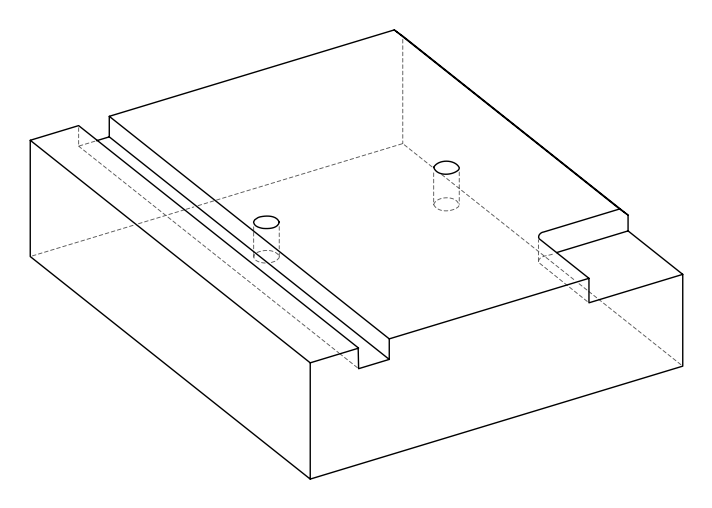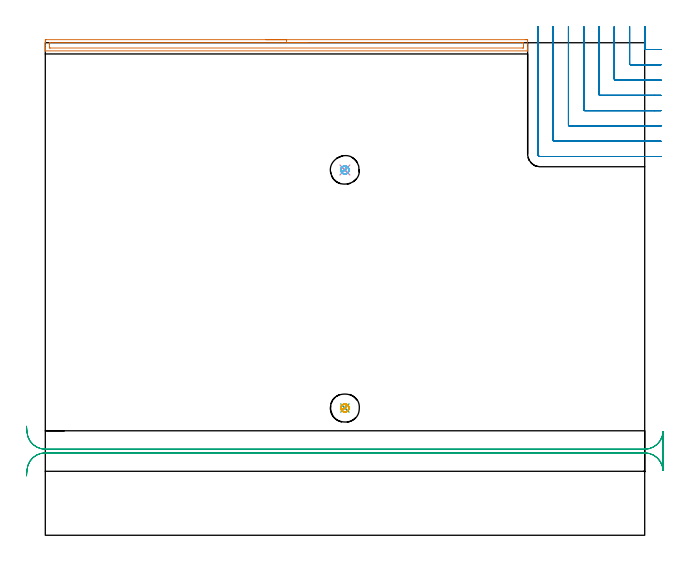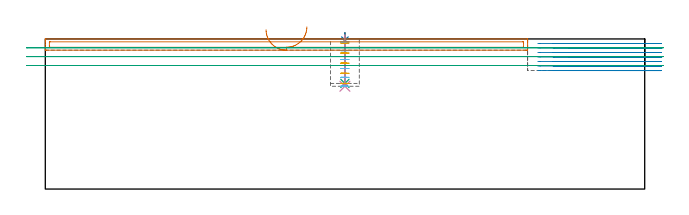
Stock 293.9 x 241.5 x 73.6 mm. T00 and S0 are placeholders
(PLAN: 9 operations, 5 tool changes, 18.4 min)
(1 SPOT_DRILL | STEP1POCKET | NXT0321_9005460120000 | 0.03 min | 3 mm3)
(2 SPOT_DRILL_1 | STEP1POCKET_1 | NXT0321_9005460120000 | 0.03 min | 2 mm3)
(3 DRILL_BLIND_HOLE_INTO_CENTER | STEP1POCKET | NXT0301_128 | 0.1 min | 2337 mm3)
(4 DRILL_BLIND_HOLE_INTO_CENTER_1 | STEP1POCKET_1 | NXT0301_128 | 0.1 min | 2496 mm3)
(5 MILL_ROUGH_BLIND_HOLE_CONTOUR | STEP1POCKET | NXT0201_013 | Spiral | 0.42 min | 1063 mm3)
(6 MILL_ROUGH_BLIND_HOLE_CONTOUR_1 | STEP1POCKET_1 | NXT0201_013 | Spiral | 0.51 min | 1123 mm3)
(7 AREA_MILL | FG_CHAMFER_SURFACE | UGT0205_001 | 3.98 min | 3633 mm3)
(8 MILL_CORNER_NOTCH_RECTANGULAR | CORNER_NOTCH_RECTANGULAR | NXT0201_013 | Follow Part, ap 2.5, ae 75% | 9.17 min | 53922 mm3)
(9 MILL_RECTANGULAR_SLOT | SLOT_RECTANGULAR | UGT0201_100 | Follow Part, ap 4.5, ae 75% | 4.05 min | 75665 mm3)
(TOOL NXT0321_9005460120000 | NC Spot Drill, 142deg, 12mm, Carbide, Uncoated | D12 PA142 FL30 Z2)
(TOOL NXT0301_128 | Carbide Drill 12mm [861.1-1200-036A1-GP GC34] | D12 PA150 FL37.4 Z2)
(TOOL NXT0201_013 | ENDMILL 10mm | D10 FL30 Z4)
(TOOL UGT0205_001 | Chamfer Mill 20 x 3 x 45 deg. | D20 FL50 Z2)
(TOOL UGT0201_100 | End Mill 18 mm | D18 FL22 Z2)
(OP 1 SPOT_DRILL)
G17 G21 G94 G90
T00 M6
G54
G17 G0 G90 X146.9 Y62.4 S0 M3
G43 Z83.6 H0
G94 G81 G98 Z72.993 F250. R76.6
G80
M5
M2
(OP 2 SPOT_DRILL_1)
G17 G21 G94 G90
T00 M6
G54
G17 G0 G90 X146.9 Y179.1 S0 M3
G43 Z83.6 H0
G94 G81 G98 Z72.993 F250. R76.6
G80
M5
M2
(OP 3 DRILL_BLIND_HOLE_INTO_CENTER)
G17 G21 G94 G90
T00 M6
G54
G17 G0 G90 X146.9 Y62.4 S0 M3
G43 Z83.6 H1
G94 G81 G98 Z51.8 F250. R75.6
G80
M5
M2
(OP 4 DRILL_BLIND_HOLE_INTO_CENTER_1)
G17 G21 G94 G90
T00 M6
G54
G17 G0 G90 X146.9 Y179.1 S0 M3
G43 Z83.6 H1
G94 G81 G98 Z50.4 F250. R75.6
G80
M5
M2
(OP 5 MILL_ROUGH_BLIND_HOLE_CONTOUR)
G17 G21 G94 G90
T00 M6
G54
G17 G0 G90 X146.9 Y62.4 S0 M3
G43 Z83.6 H0
Z71.64
G94 G3 X147.362 Y63.988 R0.861 F250.
X145.169 Y63.498 R1.588
X145.802 Y60.669 R2.05
X145.169 Y63.498 R-2.05
X145.485 Y62.084 R1.025
X146.9 Y62.4 R1.025
G0 Z66.68
G3 X147.362 Y63.988 R0.861
X145.169 Y63.498 R1.588
X145.802 Y60.669 R2.05
X145.169 Y63.498 R-2.05
X145.485 Y62.084 R1.025
X146.9 Y62.4 R1.025
G0 Z61.72
G3 X147.362 Y63.988 R0.861
X145.169 Y63.498 R1.588
X145.802 Y60.669 R2.05
X145.169 Y63.498 R-2.05
X145.485 Y62.084 R1.025
X146.9 Y62.4 R1.025
G0 Z56.76
G3 X147.362 Y63.988 R0.861
X145.169 Y63.498 R1.588
X145.802 Y60.669 R2.05
X145.169 Y63.498 R-2.05
X145.485 Y62.084 R1.025
X146.9 Y62.4 R1.025
G0 Z51.8
G3 X147.362 Y63.988 R0.861
X145.169 Y63.498 R1.588
X145.802 Y60.669 R2.05
X145.169 Y63.498 R-2.05
X145.485 Y62.084 R1.025
X146.9 Y62.4 R1.025
G0 Z83.6
M5
M2
(OP 6 MILL_ROUGH_BLIND_HOLE_CONTOUR_1)
G17 G21 G94 G90
T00 M6
G54
G17 G0 G90 X146.9 Y179.1 S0 M3
G43 Z83.6 H0
Z72.233
G94 G3 X147.362 Y180.688 R0.861 F250.
X145.169 Y180.198 R1.588
X145.802 Y177.369 R2.05
X145.169 Y180.198 R-2.05
X145.485 Y178.784 R1.025
X146.9 Y179.1 R1.025
G0 Z67.867
G3 X147.362 Y180.688 R0.861
X145.169 Y180.198 R1.588
X145.802 Y177.369 R2.05
X145.169 Y180.198 R-2.05
X145.485 Y178.784 R1.025
X146.9 Y179.1 R1.025
G0 Z63.5
G3 X147.362 Y180.688 R0.861
X145.169 Y180.198 R1.588
X145.802 Y177.369 R2.05
X145.169 Y180.198 R-2.05
X145.485 Y178.784 R1.025
X146.9 Y179.1 R1.025
G0 Z59.133
G3 X147.362 Y180.688 R0.861
X145.169 Y180.198 R1.588
X145.802 Y177.369 R2.05
X145.169 Y180.198 R-2.05
X145.485 Y178.784 R1.025
X146.9 Y179.1 R1.025
G0 Z54.767
G3 X147.362 Y180.688 R0.861
X145.169 Y180.198 R1.588
X145.802 Y177.369 R2.05
X145.169 Y180.198 R-2.05
X145.485 Y178.784 R1.025
X146.9 Y179.1 R1.025
G0 Z50.4
G3 X147.362 Y180.688 R0.861
X145.169 Y180.198 R1.588
X145.802 Y177.369 R2.05
X145.169 Y180.198 R-2.05
X145.485 Y178.784 R1.025
X146.9 Y179.1 R1.025
G0 Z83.6
M5
M2
(OP 7 AREA_MILL)
G17 G21 G94 G90
T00 M6
G54
G17 G0 G90 X108.25 Y243. S1061 M3
G43 Z83.6 H0
Z78.1
G94 G1 X108.288 Z77.228 F250.
X108.402 Z76.363
X108.591 Z75.512
X108.853 Z74.68
X109.187 Z73.874
X109.59 Z73.1
X110.059 Z72.364
X110.59 Z71.672
X111.179 Z71.029
X111.822 Z70.44
X112.514 Z69.908
X113.25 Z69.44
X114.024 Z69.037
X114.83 Z68.703
X115.662 Z68.441
X116.514 Z68.252
X117.378 Z68.138
X118.25 Z68.1
X235.331
X235.867 Y242.999 Z68.101
X236.397 Y242.994 Z68.103
X236.492 Y242.991 Z68.105
X236.5 Y242.468 Z68.628
Y240.694 Z70.401
Y239.288 Z71.808
Y238.919 Z72.176
Y238.182 Z72.918
Y237.942 Z73.158
Y237.537 Z73.554
X236.491 Y237.503 Z73.588
X236.314 Y237.5 Z73.6
X0.186
X0.01 Y237.503 Z73.588
X0.007 Y237.535 Z73.556
X0. Y237.942 Z73.157
Y238.182 Z72.918
Y238.919 Z72.176
Y240.175 Z70.922
Y241.581 Z69.515
Y242.209 Z68.887
X0.002 Y242.468 Z68.628
X0.008 Y242.991 Z68.105
X0.103 Y242.994 Z68.103
X0.633 Y243. Z68.1
X118.25
Y241.586 Z69.514
X234.073
X234.49 Y241.581 Z69.519
X234.499 Y241.164 Z69.936
X234.5 Y239.806 Z71.294
X234.499 Y239.389 Z71.711
X234.49 Y238.919 Z72.181
X234.083 Y238.914 Z72.186
X2.427
X2.01 Y238.919 Z72.181
X2.001 Y239.336 Z71.764
X2. Y240.694 Z70.406
X2.001 Y241.111 Z69.989
X2.01 Y241.581 Z69.519
X2.417 Y241.586 Z69.514
X118.25
X119.122 Z69.552
X119.987 Z69.666
X120.838 Z69.855
X121.67 Z70.117
X122.476 Z70.451
X123.25 Z70.854
X123.986 Z71.323
X124.678 Z71.854
X125.321 Z72.443
X125.91 Z73.086
X126.442 Z73.778
X126.91 Z74.514
X127.313 Z75.288
X127.647 Z76.094
X127.909 Z76.926
X128.098 Z77.778
X128.212 Z78.643
X128.25 Z79.514
G0 Z83.6
M5
M2
(OP 8 MILL_CORNER_NOTCH_RECTANGULAR)
G17 G21 G94 G90
T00 M6
G54
G17 G0 G90 X294. Y249.499 S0 M3
G43 Z83.6 H0
Z71.386
G94 G1 Y246.499 F250.
Y238.696 F500.
G3 X294.496 Y238.2 R0.5
G1 X298.9
X301.9 F250.
G0 Z83.6
X286.5 Y249.5
Z71.386
G1 Y246.5
Y231.196 F500.
G3 X286.996 Y230.7 R0.5
G1 X298.9
X301.9 F250.
G0 Z83.6
X279. Y249.5
Z71.386
G1 Y246.5
Y223.696 F500.
G3 X279.496 Y223.2 R0.5
G1 X298.9
X301.9 F250.
G0 Z83.6
X271.5 Y249.5
Z71.386
G1 Y246.5
Y216.197 F500.
G3 X271.997 Y215.7 R0.5
G1 X298.9
X301.9 F250.
G0 Z83.6
X264. Y249.5
Z71.386
G1 Y246.5
Y208.697 F500.
G3 X264.497 Y208.2 R0.5
G1 X298.9
X301.9 F250.
G0 Z83.6
X256.5 Y249.5
Z71.386
G1 Y246.5
Y201.197 F500.
G3 X256.997 Y200.7 R0.5
G1 X298.9
X301.9 F250.
G0 Z83.6
X249. Y249.5
Z71.386
G1 Y246.5
Y193.697 F500.
G3 X249.497 Y193.2 R0.5
G1 X298.9
X301.9 F250.
G0 Z83.6
X241.5 Y249.5
Z71.386
G1 Y246.5
Y186.8 F500.
G3 X242.6 Y185.7 R1.1
G1 X298.9
X301.9 F250.
G0 Z83.6
X294. Y249.499
Z69.171
G1 Y246.499
Y238.696 F500.
G3 X294.496 Y238.2 R0.5
G1 X298.9
X301.9 F250.
G0 Z83.6
X286.5 Y249.5
Z69.171
G1 Y246.5
Y231.196 F500.
G3 X286.996 Y230.7 R0.5
G1 X298.9
X301.9 F250.
G0 Z83.6
X279. Y249.5
Z69.171
G1 Y246.5
Y223.696 F500.
G3 X279.496 Y223.2 R0.5
G1 X298.9
X301.9 F250.
G0 Z83.6
X271.5 Y249.5
Z69.171
G1 Y246.5
Y216.197 F500.
G3 X271.997 Y215.7 R0.5
G1 X298.9
X301.9 F250.
G0 Z83.6
X264. Y249.5
Z69.171
G1 Y246.5
Y208.697 F500.
G3 X264.497 Y208.2 R0.5
G1 X298.9
X301.9 F250.
G0 Z83.6
X256.5 Y249.5
Z69.171
G1 Y246.5
Y201.197 F500.
G3 X256.997 Y200.7 R0.5
G1 X298.9
X301.9 F250.
G0 Z83.6
X249. Y249.5
Z69.171
G1 Y246.5
Y193.697 F500.
G3 X249.497 Y193.2 R0.5
G1 X298.9
X301.9 F250.
G0 Z83.6
X241.5 Y249.5
Z69.171
G1 Y246.5
Y186.8 F500.
G3 X242.6 Y185.7 R1.1
G1 X298.9
X301.9 F250.
G0 Z83.6
X294. Y249.499
Z66.957
G1 Y246.499
Y238.696 F500.
G3 X294.496 Y238.2 R0.5
G1 X298.9
X301.9 F250.
G0 Z83.6
X286.5 Y249.5
Z66.957
G1 Y246.5
Y231.196 F500.
G3 X286.996 Y230.7 R0.5
G1 X298.9
X301.9 F250.
G0 Z83.6
X279. Y249.5
Z66.957
G1 Y246.5
Y223.696 F500.
G3 X279.496 Y223.2 R0.5
G1 X298.9
X301.9 F250.
G0 Z83.6
X271.5 Y249.5
Z66.957
G1 Y246.5
Y216.197 F500.
G3 X271.997 Y215.7 R0.5
G1 X298.9
X301.9 F250.
G0 Z83.6
X264. Y249.5
Z66.957
G1 Y246.5
Y208.697 F500.
G3 X264.497 Y208.2 R0.5
G1 X298.9
X301.9 F250.
G0 Z83.6
X256.5 Y249.5
Z66.957
G1 Y246.5
Y201.197 F500.
G3 X256.997 Y200.7 R0.5
G1 X298.9
X301.9 F250.
G0 Z83.6
X249. Y249.5
Z66.957
G1 Y246.5
Y193.697 F500.
G3 X249.497 Y193.2 R0.5
G1 X298.9
X301.9 F250.
G0 Z83.6
X241.5 Y249.5
Z66.957
G1 Y246.5
Y186.8 F500.
G3 X242.6 Y185.7 R1.1
G1 X298.9
X301.9 F250.
G0 Z83.6
X294. Y249.499
Z64.743
G1 Y246.499
Y238.696 F500.
G3 X294.496 Y238.2 R0.5
G1 X298.9
X301.9 F250.
G0 Z83.6
X286.5 Y249.5
Z64.743
G1 Y246.5
Y231.196 F500.
G3 X286.996 Y230.7 R0.5
G1 X298.9
X301.9 F250.
G0 Z83.6
X279. Y249.5
Z64.743
G1 Y246.5
Y223.696 F500.
G3 X279.496 Y223.2 R0.5
G1 X298.9
X301.9 F250.
G0 Z83.6
X271.5 Y249.5
Z64.743
G1 Y246.5
Y216.197 F500.
G3 X271.997 Y215.7 R0.5
G1 X298.9
X301.9 F250.
G0 Z83.6
X264. Y249.5
Z64.743
G1 Y246.5
Y208.697 F500.
G3 X264.497 Y208.2 R0.5
G1 X298.9
X301.9 F250.
G0 Z83.6
X256.5 Y249.5
Z64.743
G1 Y246.5
Y201.197 F500.
G3 X256.997 Y200.7 R0.5
G1 X298.9
X301.9 F250.
G0 Z83.6
X249. Y249.5
Z64.743
G1 Y246.5
Y193.697 F500.
G3 X249.497 Y193.2 R0.5
G1 X298.9
X301.9 F250.
G0 Z83.6
X241.5 Y249.5
Z64.743
G1 Y246.5
Y186.8 F500.
G3 X242.6 Y185.7 R1.1
G1 X298.9
X301.9 F250.
G0 Z83.6
X294. Y249.499
Z62.529
G1 Y246.499
Y238.696 F500.
G3 X294.496 Y238.2 R0.5
G1 X298.9
X301.9 F250.
G0 Z83.6
X286.5 Y249.5
Z62.529
G1 Y246.5
Y231.196 F500.
G3 X286.996 Y230.7 R0.5
G1 X298.9
X301.9 F250.
G0 Z83.6
X279. Y249.5
Z62.529
G1 Y246.5
Y223.696 F500.
G3 X279.496 Y223.2 R0.5
G1 X298.9
X301.9 F250.
G0 Z83.6
X271.5 Y249.5
Z62.529
G1 Y246.5
Y216.197 F500.
G3 X271.997 Y215.7 R0.5
G1 X298.9
X301.9 F250.
G0 Z83.6
X264. Y249.5
Z62.529
G1 Y246.5
Y208.697 F500.
G3 X264.497 Y208.2 R0.5
G1 X298.9
X301.9 F250.
G0 Z83.6
X256.5 Y249.5
Z62.529
G1 Y246.5
Y201.197 F500.
G3 X256.997 Y200.7 R0.5
G1 X298.9
X301.9 F250.
G0 Z83.6
X249. Y249.5
Z62.529
G1 Y246.5
Y193.697 F500.
G3 X249.497 Y193.2 R0.5
G1 X298.9
X301.9 F250.
G0 Z83.6
X241.5 Y249.5
Z62.529
G1 Y246.5
Y186.8 F500.
G3 X242.6 Y185.7 R1.1
G1 X298.9
X301.9 F250.
G0 Z83.6
X294. Y249.499
Z60.314
G1 Y246.499
Y238.696 F500.
G3 X294.496 Y238.2 R0.5
G1 X298.9
X301.9 F250.
G0 Z83.6
X286.5 Y249.5
Z60.314
G1 Y246.5
Y231.196 F500.
G3 X286.996 Y230.7 R0.5
G1 X298.9
X301.9 F250.
G0 Z83.6
X279. Y249.5
Z60.314
G1 Y246.5
Y223.696 F500.
G3 X279.496 Y223.2 R0.5
G1 X298.9
X301.9 F250.
G0 Z83.6
X271.5 Y249.5
Z60.314
G1 Y246.5
Y216.197 F500.
G3 X271.997 Y215.7 R0.5
G1 X298.9
X301.9 F250.
G0 Z83.6
X264. Y249.5
Z60.314
G1 Y246.5
Y208.697 F500.
G3 X264.497 Y208.2 R0.5
G1 X298.9
X301.9 F250.
G0 Z83.6
X256.5 Y249.5
Z60.314
G1 Y246.5
Y201.197 F500.
G3 X256.997 Y200.7 R0.5
G1 X298.9
X301.9 F250.
G0 Z83.6
X249. Y249.5
Z60.314
G1 Y246.5
Y193.697 F500.
G3 X249.497 Y193.2 R0.5
G1 X298.9
X301.9 F250.
G0 Z83.6
X241.5 Y249.5
Z60.314
G1 Y246.5
Y186.8 F500.
G3 X242.6 Y185.7 R1.1
G1 X298.9
X301.9 F250.
G0 Z83.6
X294. Y249.499
Z58.1
G1 Y246.499
Y238.696 F500.
G3 X294.496 Y238.2 R0.5
G1 X298.9
X301.9 F250.
G0 Z83.6
X286.5 Y249.5
Z58.1
G1 Y246.5
Y231.196 F500.
G3 X286.996 Y230.7 R0.5
G1 X298.9
X301.9 F250.
G0 Z83.6
X279. Y249.5
Z58.1
G1 Y246.5
Y223.696 F500.
G3 X279.496 Y223.2 R0.5
G1 X298.9
X301.9 F250.
G0 Z83.6
X271.5 Y249.5
Z58.1
G1 Y246.5
Y216.197 F500.
G3 X271.997 Y215.7 R0.5
G1 X298.9
X301.9 F250.
G0 Z83.6
X264. Y249.5
Z58.1
G1 Y246.5
Y208.697 F500.
G3 X264.497 Y208.2 R0.5
G1 X298.9
X301.9 F250.
G0 Z83.6
X256.5 Y249.5
Z58.1
G1 Y246.5
Y201.197 F500.
G3 X256.997 Y200.7 R0.5
G1 X298.9
X301.9 F250.
G0 Z83.6
X249. Y249.5
Z58.1
G1 Y246.5
Y193.697 F500.
G3 X249.497 Y193.2 R0.5
G1 X298.9
X301.9 F250.
G0 Z83.6
X241.5 Y249.5
Z58.1
G1 Y246.5
Y186.8 F500.
G3 X242.6 Y185.7 R1.1
G1 X298.9
X301.9 F250.
G0 Z83.6
M5
M2
(OP 9 MILL_RECTANGULAR_SLOT)
G17 G21 G94 G90
T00 M6
G54
G17 G0 G90 X-9.215 Y29.144 S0 M3
G43 Z83.6 H0
Z69.267
G94 G1 X-8.97 Y32.134 F250.
G2 X0. Y40.4 R9. F500.
G1 X293.9
G2 X302.89 Y31.824 R9.
G1 X302.9
Y50.776
X302.89
G2 X293.9 Y42.2 R9.
G1 X0.
G2 X-8.97 Y50.466 R9.
G1 X-9.215 Y53.456 F250.
G0 Y29.144 Z64.933
G1 X-8.97 Y32.134
G2 X0. Y40.4 R9. F500.
G1 X293.9
G2 X302.89 Y31.824 R9.
G1 X302.9
Y50.776
X302.89
G2 X293.9 Y42.2 R9.
G1 X0.
G2 X-8.97 Y50.466 R9.
G1 X-9.215 Y53.456 F250.
G0 Y29.144 Z60.6
G1 X-8.97 Y32.134
G2 X0. Y40.4 R9. F500.
G1 X293.9
G2 X302.89 Y31.824 R9.
G1 X302.9
Y50.776
X302.89
G2 X293.9 Y42.2 R9.
G1 X0.
G2 X-8.97 Y50.466 R9.
G1 X-9.215 Y53.456 F250.
G0 Z83.6
M5
M2
